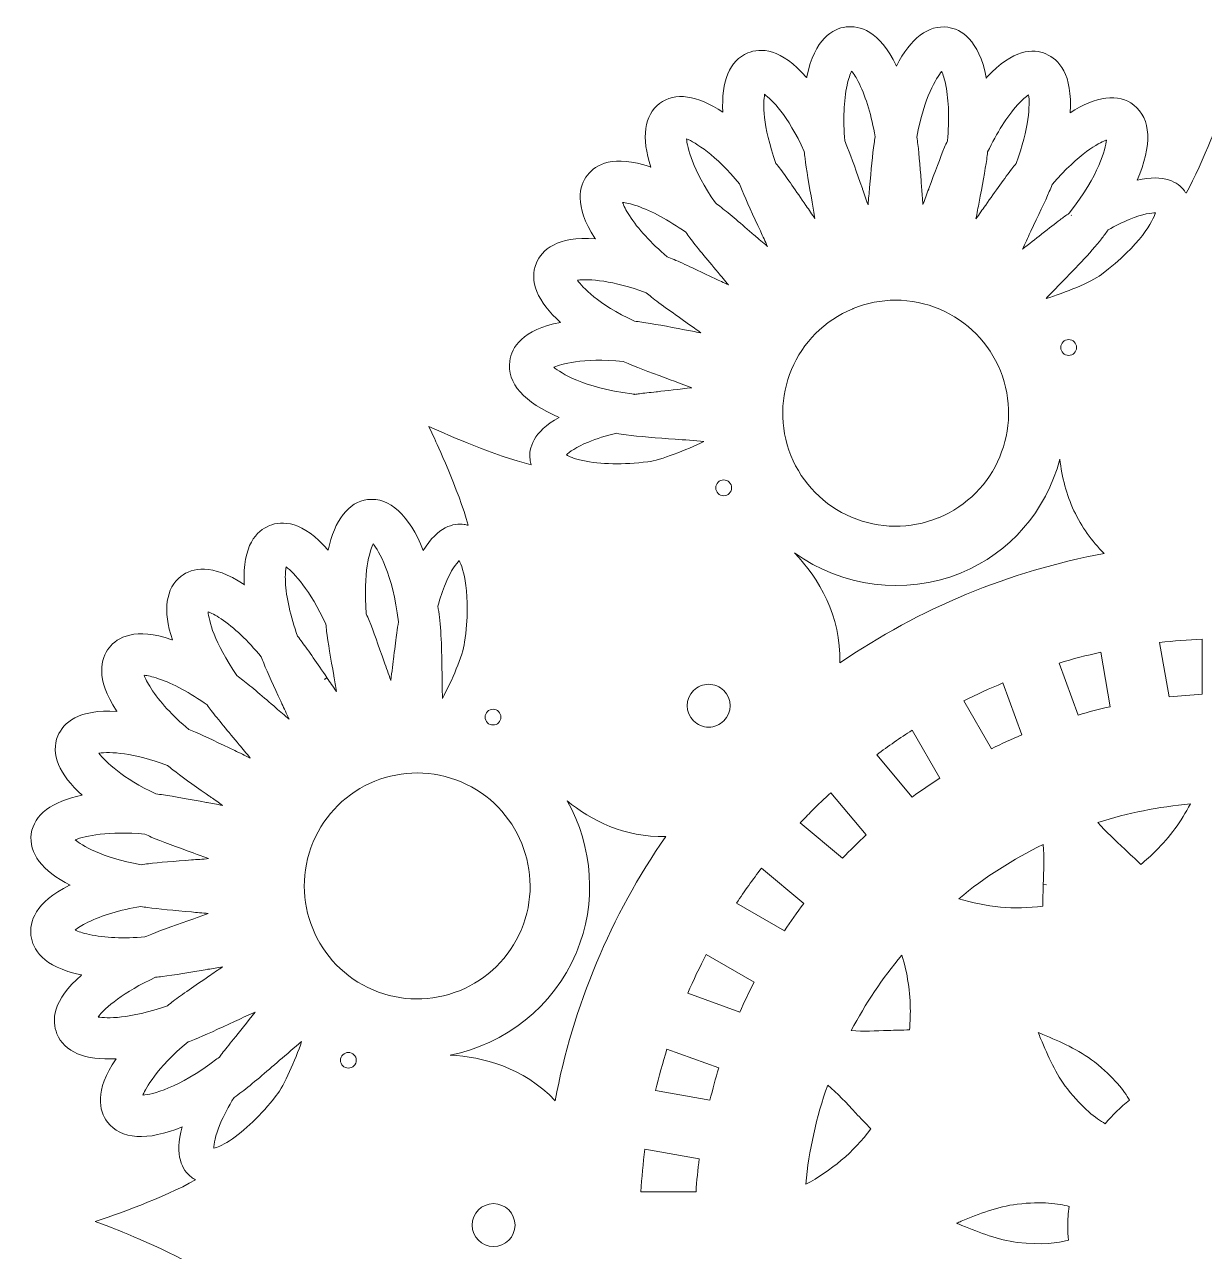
# Model space of a CAD drawing. Header units: millimetres. Extents: x 107 to 801, y -102 to 972.
# Drawn here: x 117.6 to 212.8, y 685.2 to 784.1 of the extents above; entities that cross this region are included whole.
import ezdxf

# ---------------------------------------------------------------- set-up
doc = ezdxf.new("R2010")
doc.units = ezdxf.units.MM
doc.header["$MEASUREMENT"] = 0
doc.layers.add('Layer 13 copy', color=7, linetype='Continuous')

msp = doc.modelspace()

# ---------------------------------------------------------------- linework, layer by layer
at = {"layer": 'Layer 13 copy', "lineweight": 0}
msp.add_lwpolyline([(202.074, 768.741), (202.098, 768.723), (202.076, 768.739), (202.074, 768.741)], dxfattribs=at)
for points, knots in [([(308.314, 713.771), (308.325, 713.777), (308.335, 713.782), (308.346, 713.787), (311.168, 715.171), (311.601, 716.754), (311.467, 717.839), (311.333, 718.923), (310.528, 720.353), (307.455, 721.009), (307.432, 721.014), (307.409, 721.019), (307.385, 721.024), (309.755, 723.068), (309.791, 724.712), (309.377, 725.752), (309.377, 725.752), (309.358, 725.801), (309.358, 725.801), (308.759, 727.226), (307.073, 727.921), (304.59, 727.782), (305.977, 729.846), (306.23, 731.645), (305.295, 732.883), (304.355, 734.129), (302.542, 734.376), (300.161, 733.594), (300.165, 733.606), (300.169, 733.617), (300.173, 733.629), (301.19, 736.604), (300.377, 738.029), (299.516, 738.701), (298.654, 739.373), (297.073, 739.816), (294.435, 738.105), (294.415, 738.092), (294.396, 738.079), (294.376, 738.066), (294.607, 741.201), (293.462, 742.387), (292.427, 742.826), (290.99, 743.434), (289.299, 742.743), (287.628, 740.878), (287.041, 743.97), (285.626, 744.819), (284.513, 744.974), (282.746, 745.223), (281.148, 743.809), (279.976, 740.986), (278.783, 743.114), (277.485, 743.451), (276.579, 743.339), (276.348, 743.31), (276.125, 743.25), (275.914, 743.159), (276.696, 746.251), (278.608, 750.492), (278.628, 750.537), (278.628, 750.537), (279.107, 751.596), (279.107, 751.596), (279.107, 751.596), (278.057, 751.098), (278.057, 751.098), (278.015, 751.078), (274.01, 749.185), (271.294, 748.433), (271.31, 748.504), (271.323, 748.575), (271.333, 748.647), (271.454, 749.508), (271.171, 750.756), (269.243, 751.953), (272.105, 753.08), (273.554, 754.661), (273.335, 756.436), (273.144, 757.985), (271.7, 759.105), (269.249, 759.619), (271.633, 761.673), (271.661, 763.322), (271.239, 764.364), (270.831, 765.376), (269.682, 766.551), (266.542, 766.389), (266.517, 766.387), (266.492, 766.386), (266.467, 766.385), (266.473, 766.393), (266.479, 766.402), (266.485, 766.411), (268.237, 769.02), (267.821, 770.608), (267.162, 771.481), (266.22, 772.727), (264.408, 772.974), (262.029, 772.193), (262.033, 772.204), (262.037, 772.215), (262.04, 772.226), (263.058, 775.201), (262.244, 776.627), (261.383, 777.299), (260.522, 777.971), (258.941, 778.414), (256.303, 776.703), (256.283, 776.69), (256.264, 776.677), (256.244, 776.664), (256.474, 779.799), (255.323, 780.987), (254.282, 781.428), (252.846, 782.029), (251.156, 781.333), (249.488, 779.467), (249.01, 781.907), (247.917, 783.358), (246.38, 783.572), (244.833, 783.788), (243.378, 782.68), (242.247, 780.444), (242.242, 780.455), (242.236, 780.466), (242.231, 780.477), (240.845, 783.304), (239.262, 783.735), (238.18, 783.599), (237.095, 783.466), (235.665, 782.661), (235.009, 779.586), (235.004, 779.563), (234.999, 779.539), (234.994, 779.516), (232.941, 781.896), (231.293, 781.925), (230.251, 781.503), (228.804, 780.918), (228.097, 779.233), (228.234, 776.733), (225.633, 778.504), (224.032, 778.104), (223.135, 777.427), (221.712, 776.353), (221.579, 774.223), (222.747, 771.398), (220.399, 772.06), (219.243, 771.38), (218.682, 770.661), (218.564, 770.511), (218.466, 770.35), (218.387, 770.178), (216.785, 772.858), (215.126, 777.246), (215.108, 777.292), (215.108, 777.292), (214.699, 778.381), (214.699, 778.381), (214.699, 778.381), (214.307, 777.286), (214.307, 777.286), (214.291, 777.241), (212.762, 772.995), (211.347, 770.518), (211.307, 770.582), (211.265, 770.644), (211.219, 770.704), (210.695, 771.399), (209.612, 772.081), (207.403, 771.564), (208.63, 774.385), (208.537, 776.527), (207.127, 777.628), (205.897, 778.588), (204.084, 778.358), (201.987, 776.989), (202.22, 780.127), (201.074, 781.313), (200.039, 781.752), (199.033, 782.178), (197.392, 782.197), (195.285, 779.862), (195.269, 779.843), (195.252, 779.825), (195.236, 779.806), (195.234, 779.817), (195.232, 779.827), (195.23, 779.837), (194.623, 782.922), (193.206, 783.75), (192.124, 783.901), (190.576, 784.12), (189.121, 783.012), (187.99, 780.774), (187.985, 780.785), (187.98, 780.796), (187.974, 780.806), (186.589, 783.63), (185.006, 784.063), (183.923, 783.928), (182.838, 783.794), (181.408, 782.989), (180.753, 779.915), (180.748, 779.892), (180.743, 779.869), (180.738, 779.845), (178.683, 782.227), (177.029, 782.252), (175.982, 781.827), (174.542, 781.236), (173.839, 779.549), (173.979, 777.05), (171.915, 778.438), (170.116, 778.69), (168.879, 777.755), (167.632, 776.815), (167.385, 775.003), (168.167, 772.621), (168.156, 772.625), (168.144, 772.629), (168.133, 772.633), (165.158, 773.651), (163.733, 772.837), (163.061, 771.976), (162.389, 771.115), (161.946, 769.534), (163.656, 766.896), (163.669, 766.876), (163.682, 766.856), (163.695, 766.836), (160.562, 767.068), (159.375, 765.922), (158.936, 764.887), (158.327, 763.45), (159.018, 761.759), (160.884, 760.089), (157.792, 759.501), (156.943, 758.087), (156.787, 756.973), (156.54, 755.207), (157.952, 753.608), (160.775, 752.436), (158.648, 751.244), (158.311, 749.946), (158.422, 749.04), (158.441, 748.892), (158.472, 748.746), (158.517, 748.605), (155.589, 749.336), (151.483, 751.154), (151.3, 751.235), (151.3, 751.235), (150.251, 751.704), (150.251, 751.704), (150.251, 751.704), (150.741, 750.664), (150.741, 750.664), (150.762, 750.621), (152.677, 746.536), (153.433, 743.728), (153.329, 743.757), (153.223, 743.779), (153.115, 743.794), (152.253, 743.917), (151.007, 743.634), (149.809, 741.704), (148.682, 744.563), (147.102, 746.013), (145.325, 745.796), (143.776, 745.604), (142.657, 744.16), (142.143, 741.71), (140.088, 744.094), (138.439, 744.122), (137.397, 743.7), (136.384, 743.29), (135.21, 742.143), (135.373, 739.003), (135.374, 738.978), (135.376, 738.953), (135.377, 738.928), (135.368, 738.934), (135.36, 738.94), (135.351, 738.945), (132.741, 740.698), (131.153, 740.282), (130.281, 739.623), (129.034, 738.681), (128.788, 736.87), (129.569, 734.49), (129.557, 734.494), (129.546, 734.497), (129.535, 734.501), (126.561, 735.518), (125.135, 734.705), (124.462, 733.843), (123.79, 732.981), (123.349, 731.401), (125.059, 728.764), (125.071, 728.744), (125.084, 728.724), (125.097, 728.704), (121.961, 728.933), (120.775, 727.784), (120.333, 726.743), (119.733, 725.306), (120.429, 723.617), (122.295, 721.949), (119.855, 721.47), (118.404, 720.377), (118.19, 718.841), (117.973, 717.294), (119.08, 715.839), (121.317, 714.707), (121.306, 714.702), (121.295, 714.697), (121.284, 714.691), (118.461, 713.307), (118.029, 711.724), (118.163, 710.64), (118.296, 709.556), (119.101, 708.125), (122.176, 707.469), (122.199, 707.464), (122.222, 707.459), (122.246, 707.454), (119.865, 705.401), (119.837, 703.753), (120.258, 702.711), (120.845, 701.263), (122.529, 700.556), (125.029, 700.695), (123.258, 698.093), (123.658, 696.493), (124.335, 695.596), (125.409, 694.172), (127.538, 694.04), (130.363, 695.208), (129.701, 692.86), (130.381, 691.704), (131.101, 691.142), (131.205, 691.061), (131.315, 690.989), (131.43, 690.926), (128.89, 689.468), (124.517, 687.974), (124.471, 687.958), (124.471, 687.958), (123.355, 687.58), (123.355, 687.58), (123.355, 687.58), (124.455, 687.157), (124.455, 687.157), (124.5, 687.139), (128.795, 685.481), (131.455, 683.919), (131.313, 683.853), (131.181, 683.773), (131.057, 683.68), (130.363, 683.156), (129.681, 682.073), (130.198, 679.864), (127.376, 681.092), (125.234, 680.999), (124.134, 679.588), (123.174, 678.357), (123.403, 676.544), (124.773, 674.448), (121.635, 674.68), (120.449, 673.535), (120.01, 672.499), (119.583, 671.493), (119.565, 669.852), (121.9, 667.746), (121.918, 667.73), (121.937, 667.713), (121.956, 667.696), (121.945, 667.694), (121.935, 667.692), (121.925, 667.69), (118.84, 667.084), (118.012, 665.667), (117.861, 664.584), (117.645, 663.037), (118.751, 661.581), (120.987, 660.451), (120.976, 660.446), (120.966, 660.44), (120.955, 660.435), (118.132, 659.051), (117.7, 657.468), (117.833, 656.383), (117.968, 655.299), (118.773, 653.868), (121.846, 653.213), (121.87, 653.208), (121.893, 653.203), (121.916, 653.198), (119.536, 651.144), (119.511, 649.49), (119.934, 648.442), (120.526, 647.002), (122.21, 646.3), (124.711, 646.439), (123.324, 644.376), (123.071, 642.577), (124.006, 641.339), (124.946, 640.093), (126.758, 639.846), (129.14, 640.628), (129.136, 640.616), (129.132, 640.605), (129.128, 640.593), (128.111, 637.619), (128.924, 636.193), (129.785, 635.521), (130.647, 634.849), (132.228, 634.407), (134.865, 636.117), (134.885, 636.13), (134.905, 636.143), (134.925, 636.156), (134.694, 633.021), (135.839, 631.835), (136.874, 631.396), (138.311, 630.788), (140.003, 631.479), (141.673, 633.344), (142.26, 630.253), (143.675, 629.403), (144.788, 629.248), (146.554, 628.999), (148.153, 630.411), (149.325, 633.236), (150.517, 631.11), (151.816, 630.773), (152.722, 630.883), (152.871, 630.901), (153.016, 630.933), (153.158, 630.978), (152.397, 628.069), (150.503, 624.031), (150.483, 623.988), (150.483, 623.988), (149.981, 622.927), (149.981, 622.927), (149.981, 622.927), (151.048, 623.42), (151.048, 623.42), (151.091, 623.44), (155.145, 625.31), (158.111, 626.105), (158.041, 625.933), (157.993, 625.756), (157.968, 625.575), (157.847, 624.714), (158.131, 623.466), (160.058, 622.269), (157.196, 621.142), (155.746, 619.561), (155.966, 617.786), (156.157, 616.237), (157.601, 615.118), (160.052, 614.603), (157.668, 612.549), (157.64, 610.9), (158.061, 609.858), (158.471, 608.844), (159.618, 607.668), (162.759, 607.833), (162.784, 607.835), (162.809, 607.836), (162.834, 607.838), (162.828, 607.829), (162.822, 607.82), (162.816, 607.811), (161.064, 605.202), (161.48, 603.614), (162.138, 602.741), (163.079, 601.495), (164.892, 601.248), (167.272, 602.029), (167.269, 602.018), (167.265, 602.007), (167.261, 601.996), (166.243, 599.021), (167.057, 597.595), (167.918, 596.923), (168.78, 596.252), (170.361, 595.81), (172.999, 597.519), (173.018, 597.532), (173.038, 597.545), (173.057, 597.558), (172.827, 594.423), (173.979, 593.235), (175.019, 592.794), (176.455, 592.194), (178.145, 592.89), (179.813, 594.755), (180.291, 592.315), (181.384, 590.864), (182.92, 590.65), (184.466, 590.432), (185.922, 591.539), (187.054, 593.777), (187.06, 593.766), (187.065, 593.756), (187.07, 593.745), (188.456, 590.919), (190.04, 590.486), (191.121, 590.623), (192.206, 590.756), (193.636, 591.561), (194.292, 594.636), (194.297, 594.659), (194.302, 594.682), (194.307, 594.706), (196.361, 592.324), (198.009, 592.297), (199.05, 592.719), (200.497, 593.304), (201.204, 594.989), (201.067, 597.489), (203.667, 595.719), (205.268, 596.119), (206.166, 596.796), (207.589, 597.869), (207.722, 599.999), (206.554, 602.824), (208.901, 602.162), (210.057, 602.841), (210.619, 603.561), (210.739, 603.714), (210.839, 603.879), (210.918, 604.054), (212.432, 601.447), (213.956, 597.241), (213.972, 597.196), (213.972, 597.196), (214.37, 596.094), (214.37, 596.094), (214.37, 596.094), (214.774, 597.194), (214.774, 597.194), (214.79, 597.238), (216.317, 601.372), (217.813, 603.985), (217.884, 603.817), (217.974, 603.661), (218.081, 603.518), (218.605, 602.823), (219.688, 602.142), (221.898, 602.658), (220.671, 599.838), (220.764, 597.695), (222.174, 596.594), (223.405, 595.634), (225.218, 595.864), (227.314, 597.234), (227.082, 594.095), (228.228, 592.909), (229.263, 592.47), (230.269, 592.045), (231.911, 592.026), (234.015, 594.36), (234.032, 594.379), (234.049, 594.397), (234.065, 594.416), (234.068, 594.406), (234.069, 594.396), (234.071, 594.385), (234.677, 591.301), (236.095, 590.473), (237.177, 590.321), (238.721, 590.107), (240.18, 591.212), (241.311, 593.448), (241.316, 593.437), (241.321, 593.426), (241.327, 593.415), (242.6, 590.818), (244.048, 590.273), (245.039, 590.273), (245.156, 590.273), (245.269, 590.281), (245.378, 590.294), (246.463, 590.428), (247.893, 591.234), (248.548, 594.306), (248.553, 594.33), (248.558, 594.353), (248.563, 594.377), (250.617, 591.997), (252.271, 591.971), (253.319, 592.395), (254.759, 592.986), (255.462, 594.673), (255.322, 597.172), (257.386, 595.784), (259.185, 595.531), (260.422, 596.467), (261.669, 597.407), (261.915, 599.219), (261.134, 601.6), (261.145, 601.596), (261.157, 601.592), (261.168, 601.589), (264.145, 600.571), (265.57, 601.385), (266.24, 602.246), (266.913, 603.108), (267.355, 604.688), (265.645, 607.326), (265.632, 607.346), (265.619, 607.366), (265.606, 607.386), (268.739, 607.156), (269.926, 608.3), (270.365, 609.334), (270.974, 610.771), (270.283, 612.463), (268.417, 614.134), (271.509, 614.721), (272.358, 616.135), (272.513, 617.249), (272.761, 619.015), (271.349, 620.614), (268.526, 621.786), (270.654, 622.979), (270.991, 624.276), (270.878, 625.182), (270.85, 625.416), (270.788, 625.641), (270.696, 625.855), (273.685, 625.073), (277.806, 623.191), (277.85, 623.171), (277.85, 623.171), (278.915, 622.682), (278.915, 622.682), (278.915, 622.682), (278.413, 623.741), (278.413, 623.741), (278.394, 623.783), (276.541, 627.721), (275.762, 630.531), (275.901, 630.482), (276.042, 630.448), (276.186, 630.428), (277.047, 630.308), (278.295, 630.591), (279.492, 632.519), (280.619, 629.657), (282.198, 628.208), (283.976, 628.426), (285.525, 628.617), (286.644, 630.062), (287.158, 632.512), (289.212, 630.128), (290.862, 630.1), (291.904, 630.522), (292.917, 630.932), (294.091, 632.08), (293.928, 635.219), (293.927, 635.244), (293.925, 635.269), (293.924, 635.294), (293.933, 635.288), (293.941, 635.283), (293.95, 635.277), (296.561, 633.524), (298.148, 633.941), (299.02, 634.599), (300.266, 635.541), (300.513, 637.352), (299.732, 639.733), (299.743, 639.729), (299.755, 639.725), (299.766, 639.721), (302.741, 638.704), (304.166, 639.517), (304.839, 640.379), (305.51, 641.241), (305.952, 642.821), (304.242, 645.459), (304.229, 645.478), (304.216, 645.498), (304.203, 645.518), (307.338, 645.288), (308.527, 646.44), (308.968, 647.48), (309.568, 648.916), (308.872, 650.606), (307.006, 652.273), (309.447, 652.752), (310.897, 653.845), (311.111, 655.381), (311.328, 656.928), (310.221, 658.383), (307.984, 659.515), (307.995, 659.52), (308.006, 659.525), (308.017, 659.531), (310.839, 660.915), (311.272, 662.498), (311.138, 663.581), (311.005, 664.666), (310.201, 666.097), (307.125, 666.753), (307.102, 666.758), (307.079, 666.763), (307.056, 666.768), (309.437, 668.821), (309.464, 670.469), (309.042, 671.511), (308.457, 672.958), (306.773, 673.665), (304.272, 673.527), (306.043, 676.129), (305.643, 677.729), (304.966, 678.627), (303.893, 680.05), (301.763, 680.182), (298.938, 679.014), (299.6, 681.363), (298.92, 682.518), (298.201, 683.08), (297.997, 683.239), (297.774, 683.362), (297.534, 683.45), (300.277, 685.151), (304.681, 687.167), (304.728, 687.188), (304.728, 687.188), (305.821, 687.686), (305.821, 687.686), (305.821, 687.686), (304.659, 687.989), (304.659, 687.989), (304.614, 688), (300.466, 689.085), (298.004, 690.382), (298.087, 690.431), (298.167, 690.484), (298.244, 690.542), (298.939, 691.067), (299.62, 692.149), (299.103, 694.358), (301.925, 693.131), (304.067, 693.224), (305.167, 694.635), (306.128, 695.866), (305.898, 697.678), (304.528, 699.775), (307.665, 699.543), (308.853, 700.688), (309.291, 701.723), (309.718, 702.729), (309.736, 704.37), (307.401, 706.476), (307.383, 706.492), (307.364, 706.509), (307.345, 706.526), (307.355, 706.528), (307.366, 706.53), (307.376, 706.532), (310.462, 707.138), (311.289, 708.556), (311.44, 709.638), (311.656, 711.185), (310.55, 712.641), (308.314, 713.771)], [0, 0, 0, 0, 1, 1, 1, 2, 2, 2, 3, 3, 3, 4, 4, 4, 5, 5, 5, 6, 6, 6, 7, 7, 7, 8, 8, 8, 9, 9, 9, 10, 10, 10, 11, 11, 11, 12, 12, 12, 13, 13, 13, 14, 14, 14, 15, 15, 15, 16, 16, 16, 17, 17, 17, 18, 18, 18, 19, 19, 19, 20, 20, 20, 21, 21, 21, 22, 22, 22, 23, 23, 23, 24, 24, 24, 25, 25, 25, 26, 26, 26, 27, 27, 27, 28, 28, 28, 29, 29, 29, 30, 30, 30, 31, 31, 31, 32, 32, 32, 33, 33, 33, 34, 34, 34, 35, 35, 35, 36, 36, 36, 37, 37, 37, 38, 38, 38, 39, 39, 39, 40, 40, 40, 41, 41, 41, 42, 42, 42, 43, 43, 43, 44, 44, 44, 45, 45, 45, 46, 46, 46, 47, 47, 47, 48, 48, 48, 49, 49, 49, 50, 50, 50, 51, 51, 51, 52, 52, 52, 53, 53, 53, 54, 54, 54, 55, 55, 55, 56, 56, 56, 57, 57, 57, 58, 58, 58, 59, 59, 59, 60, 60, 60, 61, 61, 61, 62, 62, 62, 63, 63, 63, 64, 64, 64, 65, 65, 65, 66, 66, 66, 67, 67, 67, 68, 68, 68, 69, 69, 69, 70, 70, 70, 71, 71, 71, 72, 72, 72, 73, 73, 73, 74, 74, 74, 75, 75, 75, 76, 76, 76, 77, 77, 77, 78, 78, 78, 79, 79, 79, 80, 80, 80, 81, 81, 81, 82, 82, 82, 83, 83, 83, 84, 84, 84, 85, 85, 85, 86, 86, 86, 87, 87, 87, 88, 88, 88, 89, 89, 89, 90, 90, 90, 91, 91, 91, 92, 92, 92, 93, 93, 93, 94, 94, 94, 95, 95, 95, 96, 96, 96, 97, 97, 97, 98, 98, 98, 99, 99, 99, 100, 100, 100, 101, 101, 101, 102, 102, 102, 103, 103, 103, 104, 104, 104, 105, 105, 105, 106, 106, 106, 107, 107, 107, 108, 108, 108, 109, 109, 109, 110, 110, 110, 111, 111, 111, 112, 112, 112, 113, 113, 113, 114, 114, 114, 115, 115, 115, 116, 116, 116, 117, 117, 117, 118, 118, 118, 119, 119, 119, 120, 120, 120, 121, 121, 121, 122, 122, 122, 123, 123, 123, 124, 124, 124, 125, 125, 125, 126, 126, 126, 127, 127, 127, 128, 128, 128, 129, 129, 129, 130, 130, 130, 131, 131, 131, 132, 132, 132, 133, 133, 133, 134, 134, 134, 135, 135, 135, 136, 136, 136, 137, 137, 137, 138, 138, 138, 139, 139, 139, 140, 140, 140, 141, 141, 141, 142, 142, 142, 143, 143, 143, 144, 144, 144, 145, 145, 145, 146, 146, 146, 147, 147, 147, 148, 148, 148, 149, 149, 149, 150, 150, 150, 151, 151, 151, 152, 152, 152, 153, 153, 153, 154, 154, 154, 155, 155, 155, 156, 156, 156, 157, 157, 157, 158, 158, 158, 159, 159, 159, 160, 160, 160, 161, 161, 161, 162, 162, 162, 163, 163, 163, 164, 164, 164, 165, 165, 165, 166, 166, 166, 167, 167, 167, 168, 168, 168, 169, 169, 169, 170, 170, 170, 171, 171, 171, 172, 172, 172, 173, 173, 173, 174, 174, 174, 175, 175, 175, 176, 176, 176, 177, 177, 177, 178, 178, 178, 179, 179, 179, 180, 180, 180, 181, 181, 181, 182, 182, 182, 183, 183, 183, 184, 184, 184, 185, 185, 185, 186, 186, 186, 187, 187, 187, 188, 188, 188, 189, 189, 189, 190, 190, 190, 191, 191, 191, 192, 192, 192, 193, 193, 193, 194, 194, 194, 195, 195, 195, 196, 196, 196, 197, 197, 197, 198, 198, 198, 199, 199, 199, 200, 200, 200, 201, 201, 201, 202, 202, 202, 203, 203, 203, 204, 204, 204, 205, 205, 205, 206, 206, 206, 207, 207, 207, 208, 208, 208, 209, 209, 209, 210, 210, 210, 211, 211, 211, 212, 212, 212, 213, 213, 213, 214, 214, 214, 215, 215, 215, 216, 216, 216, 217, 217, 217, 218, 218, 218, 219, 219, 219, 220, 220, 220, 221, 221, 221, 222, 222, 222, 223, 223, 223, 224, 224, 224, 225, 225, 225, 226, 226, 226, 227, 227, 227, 228, 228, 228, 229, 229, 229, 230, 230, 230, 231, 231, 231, 232, 232, 232, 233, 233, 233, 234, 234, 234, 235, 235, 235, 236, 236, 236, 237, 237, 237, 238, 238, 238, 239, 239, 239, 240, 240, 240, 241, 241, 241, 242, 242, 242, 243, 243, 243, 244, 244, 244, 245, 245, 245, 246, 246, 246, 247, 247, 247, 248, 248, 248, 249, 249, 249, 250, 250, 250, 251, 251, 251, 252, 252, 252, 253, 253, 253, 254, 254, 254, 255, 255, 255, 256, 256, 256, 257, 257, 257, 258, 258, 258, 258]), ([(184.003, 779.222), (184.12, 779.769), (184.252, 780.132), (184.363, 780.367), (184.527, 780.167), (184.744, 779.846), (184.99, 779.343), (185.541, 778.219), (185.981, 776.742), (186.264, 775.069), (186.234, 774.886), (186.206, 774.702), (186.18, 774.518), (186.061, 773.664), (185.944, 772.363), (185.819, 770.983), (185.78, 770.548), (185.737, 770.068), (185.692, 769.589), (185.539, 770.02), (185.388, 770.452), (185.251, 770.844), (185.251, 770.844), (185.234, 770.892), (185.234, 770.892), (184.785, 772.175), (184.361, 773.387), (184.042, 774.176), (183.966, 774.362), (183.889, 774.547), (183.809, 774.731), (183.673, 776.438), (183.74, 777.99), (184.003, 779.222)], [0, 0, 0, 0, 1, 1, 1, 2, 2, 2, 3, 3, 3, 4, 4, 4, 5, 5, 5, 6, 6, 6, 7, 7, 7, 8, 8, 8, 9, 9, 9, 10, 10, 10, 11, 11, 11, 11]), ([(191.63, 780.34), (191.736, 780.105), (191.862, 779.741), (191.969, 779.196), (192.21, 777.968), (192.252, 776.426), (192.092, 774.734), (192.016, 774.566), (191.941, 774.398), (191.869, 774.227), (191.529, 773.426), (191.08, 772.201), (190.604, 770.904), (190.604, 770.904), (190.583, 770.847), (190.583, 770.847), (190.439, 770.454), (190.281, 770.024), (190.121, 769.594), (190.083, 770.077), (190.047, 770.552), (190.017, 770.963), (189.915, 772.318), (189.82, 773.598), (189.714, 774.45), (189.69, 774.65), (189.662, 774.849), (189.632, 775.047), (190.227, 778.303), (191.197, 779.805), (191.63, 780.34)], [0, 0, 0, 0, 1, 1, 1, 2, 2, 2, 3, 3, 3, 4, 4, 4, 5, 5, 5, 6, 6, 6, 7, 7, 7, 8, 8, 8, 9, 9, 9, 10, 10, 10, 10]), ([(177.345, 778.494), (177.901, 778.073), (179.196, 776.852), (180.55, 773.884), (180.568, 773.699), (180.588, 773.514), (180.611, 773.327), (180.717, 772.463), (180.943, 771.166), (181.183, 769.787), (181.254, 769.376), (181.333, 768.922), (181.41, 768.469), (181.168, 768.818), (180.929, 769.167), (180.709, 769.487), (180.709, 769.487), (180.675, 769.537), (180.675, 769.537), (179.893, 770.676), (179.154, 771.752), (178.633, 772.443), (178.511, 772.605), (178.387, 772.764), (178.261, 772.923), (177.158, 776.017), (177.239, 777.803), (177.345, 778.494)], [0, 0, 0, 0, 1, 1, 1, 2, 2, 2, 3, 3, 3, 4, 4, 4, 5, 5, 5, 6, 6, 6, 7, 7, 7, 8, 8, 8, 9, 9, 9, 9]), ([(194.654, 769.802), (194.896, 771.076), (195.145, 772.393), (195.264, 773.246), (195.292, 773.445), (195.317, 773.643), (195.339, 773.84), (196.074, 775.387), (196.908, 776.699), (197.754, 777.636), (198.136, 778.059), (198.438, 778.309), (198.647, 778.453), (198.752, 777.672), (198.707, 775.774), (197.64, 772.913), (197.521, 772.768), (197.403, 772.622), (197.288, 772.474), (196.744, 771.776), (195.954, 770.654), (195.185, 769.563), (195.185, 769.563), (195.157, 769.523), (195.157, 769.523), (194.921, 769.188), (194.662, 768.82), (194.401, 768.452), (194.486, 768.913), (194.574, 769.376), (194.654, 769.802)], [0, 0, 0, 0, 1, 1, 1, 2, 2, 2, 3, 3, 3, 4, 4, 4, 5, 5, 5, 6, 6, 6, 7, 7, 7, 8, 8, 8, 9, 9, 9, 10, 10, 10, 10]), ([(175.334, 771.258), (175.4, 771.083), (175.468, 770.908), (175.539, 770.735), (175.87, 769.915), (176.446, 768.672), (177.003, 767.469), (177.003, 767.469), (177.032, 767.406), (177.032, 767.406), (177.203, 767.037), (177.391, 766.632), (177.577, 766.225), (177.214, 766.534), (176.857, 766.842), (176.546, 767.11), (176.546, 767.11), (176.517, 767.135), (176.517, 767.135), (175.492, 768.016), (174.524, 768.849), (173.857, 769.369), (173.698, 769.494), (173.537, 769.614), (173.376, 769.733), (171.485, 772.472), (171.113, 774.216), (171.044, 774.901), (171.773, 774.605), (173.383, 773.622), (175.334, 771.258)], [0, 0, 0, 0, 1, 1, 1, 2, 2, 2, 3, 3, 3, 4, 4, 4, 5, 5, 5, 6, 6, 6, 7, 7, 7, 8, 8, 8, 9, 9, 9, 10, 10, 10, 10]), ([(198.827, 767.444), (199.42, 768.686), (199.98, 769.859), (200.315, 770.648), (200.393, 770.833), (200.469, 771.019), (200.542, 771.205), (202.724, 773.771), (204.362, 774.574), (204.813, 774.759), (204.851, 774.775), (204.887, 774.789), (204.921, 774.801), (204.836, 774.057), (204.372, 772.051), (201.918, 768.9), (201.673, 768.729), (201.431, 768.554), (201.193, 768.375), (200.809, 768.085), (200.289, 767.677), (199.717, 767.229), (199.717, 767.229), (199.653, 767.179), (199.653, 767.179), (199.217, 766.837), (198.676, 766.413), (198.14, 766), (198.356, 766.459), (198.578, 766.923), (198.779, 767.343), (198.779, 767.343), (198.827, 767.444), (198.827, 767.444)], [0, 0, 0, 0, 1, 1, 1, 2, 2, 2, 3, 3, 3, 4, 4, 4, 5, 5, 5, 6, 6, 6, 7, 7, 7, 8, 8, 8, 9, 9, 9, 10, 10, 10, 11, 11, 11, 11]), ([(167.057, 769.489), (168.24, 769.084), (169.595, 768.351), (170.98, 767.368), (171.088, 767.216), (171.199, 767.066), (171.31, 766.918), (171.834, 766.223), (172.68, 765.211), (173.589, 764.123), (173.852, 763.807), (174.141, 763.461), (174.429, 763.113), (174.051, 763.292), (173.672, 763.473), (173.319, 763.642), (172.113, 764.218), (170.867, 764.814), (170.039, 765.164), (169.855, 765.242), (169.67, 765.317), (169.484, 765.391), (168.181, 766.501), (167.131, 767.646), (166.445, 768.704), (166.141, 769.173), (165.978, 769.524), (165.891, 769.768), (166.139, 769.742), (166.523, 769.671), (167.057, 769.489)], [0, 0, 0, 0, 1, 1, 1, 2, 2, 2, 3, 3, 3, 4, 4, 4, 5, 5, 5, 6, 6, 6, 7, 7, 7, 8, 8, 8, 9, 9, 9, 10, 10, 10, 10]), ([(206.763, 768.396), (207.912, 768.868), (208.568, 768.937), (208.872, 768.926), (208.685, 768.313), (207.716, 766.37), (204.524, 763.961), (203.645, 763.297), (201.589, 762.496), (200.052, 762.021), (200.365, 762.347), (200.692, 762.684), (200.98, 762.978), (202.239, 764.272), (203.667, 765.738), (204.52, 766.831), (204.7, 767.062), (204.883, 767.305), (205.063, 767.554), (205.653, 767.892), (206.224, 768.175), (206.763, 768.396)], [0, 0, 0, 0, 1, 1, 1, 2, 2, 2, 3, 3, 3, 4, 4, 4, 5, 5, 5, 6, 6, 6, 7, 7, 7, 7]), ([(167.782, 762.485), (167.924, 762.368), (168.068, 762.252), (168.214, 762.138), (168.925, 761.582), (170.087, 760.759), (171.217, 759.958), (171.526, 759.739), (171.865, 759.499), (172.205, 759.256), (171.75, 759.34), (171.295, 759.426), (170.882, 759.504), (169.546, 759.757), (168.285, 759.996), (167.441, 760.114), (167.241, 760.142), (167.041, 760.167), (166.841, 760.19), (163.861, 761.603), (162.654, 762.933), (162.246, 763.493), (163.163, 763.631), (165.133, 763.473), (167.782, 762.485)], [0, 0, 0, 0, 1, 1, 1, 2, 2, 2, 3, 3, 3, 4, 4, 4, 5, 5, 5, 6, 6, 6, 7, 7, 7, 8, 8, 8, 8]), ([(184.459, 761.198), (184.459, 761.198), (184.501, 761.215), (184.501, 761.215), (185.6, 761.66), (186.751, 761.886), (187.92, 761.886), (189.139, 761.886), (190.335, 761.641), (191.475, 761.159), (193.715, 760.209), (195.452, 758.444), (196.366, 756.187), (198.241, 751.554), (196.007, 746.24), (191.385, 744.341), (191.385, 744.341), (191.338, 744.322), (191.338, 744.322), (189.083, 743.409), (186.606, 743.429), (184.364, 744.379), (182.123, 745.328), (180.386, 747.094), (179.473, 749.35), (177.597, 753.984), (179.834, 759.299), (184.459, 761.198)], [0, 0, 0, 0, 1, 1, 1, 2, 2, 2, 3, 3, 3, 4, 4, 4, 5, 5, 5, 6, 6, 6, 7, 7, 7, 8, 8, 8, 9, 9, 9, 9]), ([(201.237, 758.073), (201.237, 758.424), (201.523, 758.71), (201.875, 758.71), (202.226, 758.71), (202.512, 758.424), (202.512, 758.073), (202.512, 757.721), (202.226, 757.436), (201.875, 757.436), (201.523, 757.436), (201.237, 757.721), (201.237, 758.073)], [0, 0, 0, 0, 1, 1, 1, 2, 2, 2, 3, 3, 3, 4, 4, 4, 4]), ([(160.338, 756.477), (160.362, 756.487), (160.386, 756.498), (160.413, 756.509), (160.861, 756.693), (162.581, 757.265), (165.949, 756.942), (166.119, 756.866), (166.289, 756.791), (166.461, 756.718), (166.461, 756.718), (166.461, 756.718), (166.461, 756.718), (167.254, 756.382), (168.482, 755.931), (169.808, 755.445), (170.317, 755.258), (170.907, 755.042), (171.479, 754.827), (170.482, 754.701), (169.417, 754.584), (168.699, 754.505), (168.699, 754.505), (168.6, 754.494), (168.6, 754.494), (168.061, 754.435), (167.589, 754.383), (167.247, 754.34), (167.123, 754.325), (166.999, 754.309), (166.875, 754.291), (166.875, 754.291), (166.843, 754.295), (166.843, 754.295), (166.773, 754.303), (166.703, 754.311), (166.63, 754.321), (162.654, 754.877), (160.918, 756), (160.338, 756.477)], [0, 0, 0, 0, 1, 1, 1, 2, 2, 2, 3, 3, 3, 4, 4, 4, 5, 5, 5, 6, 6, 6, 7, 7, 7, 8, 8, 8, 9, 9, 9, 10, 10, 10, 11, 11, 11, 12, 12, 12, 13, 13, 13, 13]), ([(167.923, 748.853), (165.957, 748.61), (164.096, 748.643), (162.684, 748.944), (161.954, 749.1), (161.558, 749.283), (161.356, 749.407), (161.59, 749.637), (162.123, 750.028), (163.128, 750.441), (163.797, 750.715), (164.563, 750.953), (165.407, 751.149), (165.66, 751.105), (165.915, 751.065), (166.17, 751.029), (167.178, 750.889), (168.683, 750.779), (170.138, 750.673), (170.86, 750.62), (171.707, 750.558), (172.457, 750.491), (171.023, 749.795), (168.979, 748.983), (167.923, 748.853)], [0, 0, 0, 0, 1, 1, 1, 2, 2, 2, 3, 3, 3, 4, 4, 4, 5, 5, 5, 6, 6, 6, 7, 7, 7, 8, 8, 8, 8]), ([(202.305, 744.908), (202.911, 743.613), (203.732, 742.454), (204.75, 741.454), (197.156, 740.061), (189.804, 737.016), (183.425, 732.621), (183.522, 736.453), (181.714, 739.426), (179.765, 741.504), (183.567, 738.778), (188.647, 738.048), (193.143, 739.868), (193.143, 739.868), (193.206, 739.894), (193.206, 739.894), (197.155, 741.514), (200.024, 744.863), (201.172, 749.072), (201.328, 747.58), (201.707, 746.186), (202.305, 744.908)], [0, 0, 0, 0, 1, 1, 1, 2, 2, 2, 3, 3, 3, 4, 4, 4, 5, 5, 5, 6, 6, 6, 7, 7, 7, 7]), ([(173.412, 746.752), (173.412, 747.103), (173.698, 747.389), (174.05, 747.389), (174.402, 747.389), (174.688, 747.103), (174.688, 746.752), (174.688, 746.4), (174.402, 746.114), (174.05, 746.114), (173.698, 746.114), (173.412, 746.4), (173.412, 746.752)], [0, 0, 0, 0, 1, 1, 1, 2, 2, 2, 3, 3, 3, 4, 4, 4, 4]), ([(145.718, 742.132), (145.734, 742.169), (145.749, 742.205), (145.764, 742.237), (146.229, 741.65), (147.316, 739.904), (147.814, 735.94), (147.761, 735.646), (147.714, 735.351), (147.672, 735.057), (147.672, 735.057), (147.673, 735.057), (147.673, 735.057), (147.607, 734.586), (147.528, 733.94), (147.44, 733.211), (147.44, 733.211), (147.433, 733.155), (147.433, 733.155), (147.37, 732.628), (147.284, 731.921), (147.193, 731.219), (147.005, 731.741), (146.819, 732.269), (146.658, 732.724), (146.2, 734.02), (145.767, 735.244), (145.444, 736.044), (145.369, 736.23), (145.291, 736.415), (145.211, 736.598), (144.939, 739.956), (145.53, 741.681), (145.718, 742.132)], [0, 0, 0, 0, 1, 1, 1, 2, 2, 2, 3, 3, 3, 4, 4, 4, 5, 5, 5, 6, 6, 6, 7, 7, 7, 8, 8, 8, 9, 9, 9, 10, 10, 10, 11, 11, 11, 11]), ([(138.746, 740.383), (139.372, 739.906), (140.682, 738.532), (141.951, 735.754), (141.97, 735.567), (141.99, 735.381), (142.013, 735.194), (142.124, 734.299), (142.36, 732.939), (142.589, 731.624), (142.589, 731.624), (142.599, 731.568), (142.599, 731.568), (142.667, 731.173), (142.742, 730.741), (142.816, 730.309), (142.549, 730.696), (142.285, 731.084), (142.044, 731.436), (142.044, 731.436), (141.838, 731.295), (141.838, 731.295), (141.838, 731.295), (142.038, 731.445), (142.038, 731.445), (141.273, 732.569), (140.549, 733.63), (140.035, 734.311), (139.914, 734.471), (139.792, 734.628), (139.668, 734.783), (139.095, 736.397), (138.757, 737.915), (138.692, 739.174), (138.663, 739.742), (138.7, 740.132), (138.746, 740.383)], [0, 0, 0, 0, 1, 1, 1, 2, 2, 2, 3, 3, 3, 4, 4, 4, 5, 5, 5, 6, 6, 6, 7, 7, 7, 8, 8, 8, 9, 9, 9, 10, 10, 10, 11, 11, 11, 12, 12, 12, 12]), ([(151.596, 739.011), (152.074, 740.155), (152.496, 740.67), (152.711, 740.879), (153.012, 740.317), (153.704, 738.258), (153.149, 734.291), (152.996, 733.201), (152.11, 731.181), (151.358, 729.758), (151.349, 730.214), (151.343, 730.69), (151.337, 731.106), (151.313, 732.908), (151.286, 734.949), (151.117, 736.318), (151.08, 736.617), (151.037, 736.916), (150.989, 737.213), (151.168, 737.872), (151.372, 738.477), (151.596, 739.011)], [0, 0, 0, 0, 1, 1, 1, 2, 2, 2, 3, 3, 3, 4, 4, 4, 5, 5, 5, 6, 6, 6, 7, 7, 7, 7]), ([(133.498, 736.186), (134.536, 735.489), (135.657, 734.429), (136.741, 733.118), (136.806, 732.947), (136.872, 732.775), (136.941, 732.602), (137.252, 731.833), (137.784, 730.681), (138.311, 729.544), (138.311, 729.544), (138.31, 729.544), (138.31, 729.544), (138.31, 729.544), (138.405, 729.34), (138.405, 729.34), (138.585, 728.95), (138.784, 728.521), (138.981, 728.091), (138.619, 728.4), (138.259, 728.71), (137.937, 728.987), (136.906, 729.874), (135.931, 730.713), (135.259, 731.238), (135.1, 731.361), (134.94, 731.482), (134.78, 731.6), (132.899, 734.322), (132.522, 736.071), (132.45, 736.756), (132.691, 736.664), (133.037, 736.496), (133.498, 736.186)], [0, 0, 0, 0, 1, 1, 1, 2, 2, 2, 3, 3, 3, 4, 4, 4, 5, 5, 5, 6, 6, 6, 7, 7, 7, 8, 8, 8, 9, 9, 9, 10, 10, 10, 11, 11, 11, 11]), ([(212.659, 730.094), (211.765, 730.052), (210.866, 729.982), (209.978, 729.885), (209.978, 729.885), (209.205, 734.27), (209.205, 734.27), (210.342, 734.399), (211.501, 734.489), (212.659, 734.538), (212.659, 734.538), (212.659, 730.094), (212.659, 730.094)], [0, 0, 0, 0, 1, 1, 1, 2, 2, 2, 3, 3, 3, 4, 4, 4, 4]), ([(202.632, 728.426), (202.632, 728.426), (201.105, 732.619), (201.105, 732.619), (202.205, 732.945), (203.333, 733.235), (204.463, 733.482), (204.463, 733.482), (205.237, 729.098), (205.237, 729.098), (204.364, 728.901), (203.49, 728.676), (202.632, 728.426)], [0, 0, 0, 0, 1, 1, 1, 2, 2, 2, 3, 3, 3, 4, 4, 4, 4]), ([(128.459, 731.356), (129.643, 730.951), (130.999, 730.218), (132.382, 729.235), (132.491, 729.084), (132.601, 728.934), (132.713, 728.785), (133.231, 728.1), (134.07, 727.094), (134.959, 726.029), (135.228, 725.707), (135.539, 725.334), (135.853, 724.955), (135.424, 725.159), (134.996, 725.365), (134.607, 725.553), (133.383, 726.143), (132.226, 726.7), (131.442, 727.032), (131.257, 727.11), (131.072, 727.185), (130.886, 727.259), (129.583, 728.37), (128.533, 729.514), (127.848, 730.572), (127.544, 731.041), (127.381, 731.398), (127.294, 731.636), (127.545, 731.61), (127.926, 731.539), (128.459, 731.356)], [0, 0, 0, 0, 1, 1, 1, 2, 2, 2, 3, 3, 3, 4, 4, 4, 5, 5, 5, 6, 6, 6, 7, 7, 7, 8, 8, 8, 9, 9, 9, 10, 10, 10, 10]), ([(174.061, 730.4), (174.735, 729.725), (174.735, 728.628), (174.061, 727.953), (173.735, 727.627), (173.3, 727.447), (172.838, 727.447), (172.375, 727.447), (171.94, 727.627), (171.614, 727.953), (170.94, 728.628), (170.94, 729.725), (171.614, 730.4), (171.94, 730.726), (172.375, 730.905), (172.838, 730.905), (173.3, 730.905), (173.735, 730.726), (174.061, 730.4)], [0, 0, 0, 0, 1, 1, 1, 2, 2, 2, 3, 3, 3, 4, 4, 4, 5, 5, 5, 6, 6, 6, 6]), ([(193.421, 729.57), (194.452, 730.088), (195.511, 730.572), (196.576, 731.012), (196.576, 731.012), (198.101, 726.822), (198.101, 726.822), (197.277, 726.477), (196.456, 726.102), (195.653, 725.705), (195.653, 725.705), (193.421, 729.57), (193.421, 729.57)], [0, 0, 0, 0, 1, 1, 1, 2, 2, 2, 3, 3, 3, 4, 4, 4, 4]), ([(154.988, 728.705), (155.229, 728.945), (155.65, 728.945), (155.89, 728.706), (156.01, 728.586), (156.076, 728.426), (156.076, 728.255), (156.076, 728.084), (156.01, 727.924), (155.89, 727.804), (155.65, 727.564), (155.228, 727.564), (154.989, 727.804), (154.74, 728.052), (154.74, 728.457), (154.988, 728.705)], [0, 0, 0, 0, 1, 1, 1, 2, 2, 2, 3, 3, 3, 4, 4, 4, 5, 5, 5, 5]), ([(189.255, 721.811), (189.255, 721.811), (186.393, 725.221), (186.393, 725.221), (187.32, 725.914), (188.277, 726.576), (189.243, 727.194), (189.243, 727.194), (191.471, 723.335), (191.471, 723.335), (190.719, 722.851), (189.975, 722.34), (189.255, 721.811)], [0, 0, 0, 0, 1, 1, 1, 2, 2, 2, 3, 3, 3, 4, 4, 4, 4]), ([(129.18, 724.356), (129.324, 724.238), (129.469, 724.121), (129.617, 724.005), (130.256, 723.506), (131.239, 722.811), (132.301, 722.063), (132.301, 722.063), (132.301, 722.063), (132.301, 722.063), (132.301, 722.063), (132.506, 721.919), (132.506, 721.919), (132.551, 721.887), (132.597, 721.855), (132.644, 721.822), (132.644, 721.822), (132.697, 721.785), (132.697, 721.785), (132.983, 721.583), (133.298, 721.361), (133.617, 721.135), (133.19, 721.213), (132.766, 721.292), (132.378, 721.364), (132.378, 721.364), (132.323, 721.374), (132.323, 721.374), (130.971, 721.625), (129.695, 721.863), (128.844, 721.982), (128.643, 722.01), (128.442, 722.035), (128.241, 722.058), (125.561, 723.33), (124.165, 724.639), (123.646, 725.353), (124.518, 725.476), (126.422, 725.385), (129.18, 724.356)], [0, 0, 0, 0, 1, 1, 1, 2, 2, 2, 3, 3, 3, 4, 4, 4, 5, 5, 5, 6, 6, 6, 7, 7, 7, 8, 8, 8, 9, 9, 9, 10, 10, 10, 11, 11, 11, 12, 12, 12, 13, 13, 13, 13]), ([(145.903, 723.083), (147.003, 723.528), (148.153, 723.754), (149.323, 723.754), (150.542, 723.754), (151.738, 723.509), (152.877, 723.026), (157.481, 721.076), (159.658, 715.736), (157.73, 711.124), (157.73, 711.124), (157.712, 711.081), (157.712, 711.081), (156.762, 708.84), (154.997, 707.103), (152.741, 706.19), (150.485, 705.277), (148.008, 705.297), (145.767, 706.246), (141.163, 708.197), (138.987, 713.537), (140.914, 718.15), (140.914, 718.15), (140.932, 718.191), (140.932, 718.191), (141.881, 720.432), (143.647, 722.17), (145.903, 723.083)], [0, 0, 0, 0, 1, 1, 1, 2, 2, 2, 3, 3, 3, 4, 4, 4, 5, 5, 5, 6, 6, 6, 7, 7, 7, 8, 8, 8, 9, 9, 9, 9]), ([(162.137, 709.207), (162.137, 709.207), (162.164, 709.27), (162.164, 709.27), (163.836, 713.27), (163.522, 717.788), (161.408, 721.513), (163.359, 719.93), (166.023, 718.547), (169.37, 718.618), (164.947, 712.251), (161.871, 704.907), (160.45, 697.315), (157.859, 700.03), (154.583, 700.845), (151.991, 700.991), (156.415, 701.876), (160.31, 704.893), (162.137, 709.207)], [0, 0, 0, 0, 1, 1, 1, 2, 2, 2, 3, 3, 3, 4, 4, 4, 5, 5, 5, 6, 6, 6, 6]), ([(183.632, 716.866), (183.632, 716.866), (180.224, 719.726), (180.224, 719.726), (180.542, 720.064), (180.86, 720.391), (181.168, 720.7), (181.661, 721.192), (182.172, 721.682), (182.691, 722.157), (182.691, 722.157), (185.549, 718.752), (185.549, 718.752), (184.894, 718.147), (184.251, 717.514), (183.632, 716.866)], [0, 0, 0, 0, 1, 1, 1, 2, 2, 2, 3, 3, 3, 4, 4, 4, 5, 5, 5, 5]), ([(207.69, 716.373), (207.257, 716.8), (206.817, 717.21), (206.4, 717.597), (205.619, 718.321), (204.877, 719.009), (204.235, 719.751), (206.645, 720.524), (209.15, 721.027), (211.693, 721.248), (210.961, 719.855), (210.025, 718.584), (208.906, 717.465), (208.527, 717.086), (208.118, 716.719), (207.69, 716.373)], [0, 0, 0, 0, 1, 1, 1, 2, 2, 2, 3, 3, 3, 4, 4, 4, 5, 5, 5, 5]), ([(127.349, 718.811), (127.519, 718.734), (127.691, 718.659), (127.864, 718.585), (128.682, 718.239), (129.975, 717.764), (131.243, 717.299), (131.243, 717.299), (131.297, 717.279), (131.297, 717.279), (131.671, 717.142), (132.082, 716.991), (132.494, 716.838), (132.01, 716.8), (131.533, 716.764), (131.121, 716.733), (129.766, 716.632), (128.486, 716.536), (127.64, 716.431), (127.439, 716.406), (127.24, 716.378), (127.042, 716.349), (123.762, 716.949), (122.267, 717.921), (121.736, 718.356), (122.518, 718.687), (124.453, 719.087), (127.349, 718.811)], [0, 0, 0, 0, 1, 1, 1, 2, 2, 2, 3, 3, 3, 4, 4, 4, 5, 5, 5, 6, 6, 6, 7, 7, 7, 8, 8, 8, 9, 9, 9, 9]), ([(199.817, 717.977), (199.906, 716.939), (199.868, 715.87), (199.828, 714.745), (199.828, 714.745), (200.078, 714.737), (200.078, 714.737), (200.078, 714.737), (199.828, 714.742), (199.828, 714.742), (199.809, 714.212), (199.79, 713.605), (199.787, 712.998), (197.517, 712.709), (195.189, 712.921), (193.014, 713.611), (195.11, 715.336), (197.395, 716.802), (199.817, 717.977)], [0, 0, 0, 0, 1, 1, 1, 2, 2, 2, 3, 3, 3, 4, 4, 4, 5, 5, 5, 6, 6, 6, 6]), ([(180.509, 713.212), (179.965, 712.498), (179.44, 711.764), (178.945, 711.024), (178.945, 711.024), (175.084, 713.253), (175.084, 713.253), (175.719, 714.214), (176.396, 715.161), (177.099, 716.074), (177.099, 716.074), (180.509, 713.212), (180.509, 713.212)], [0, 0, 0, 0, 1, 1, 1, 2, 2, 2, 3, 3, 3, 4, 4, 4, 4]), ([(121.726, 711.079), (121.921, 711.238), (122.244, 711.461), (122.747, 711.707), (123.869, 712.258), (125.346, 712.698), (127.021, 712.981), (127.204, 712.951), (127.388, 712.923), (127.572, 712.897), (128.421, 712.778), (129.721, 712.661), (131.111, 712.536), (131.518, 712.499), (131.989, 712.457), (132.468, 712.412), (132.07, 712.269), (131.672, 712.129), (131.302, 711.998), (130.045, 711.554), (128.744, 711.094), (127.915, 710.758), (127.729, 710.683), (127.544, 710.606), (127.361, 710.526), (125.655, 710.389), (124.102, 710.456), (122.869, 710.72), (122.324, 710.836), (121.961, 710.969), (121.726, 711.079)], [0, 0, 0, 0, 1, 1, 1, 2, 2, 2, 3, 3, 3, 4, 4, 4, 5, 5, 5, 6, 6, 6, 7, 7, 7, 8, 8, 8, 9, 9, 9, 10, 10, 10, 10]), ([(176.503, 706.885), (176.091, 706.089), (175.702, 705.274), (175.342, 704.458), (175.342, 704.458), (171.148, 705.984), (171.148, 705.984), (171.607, 707.045), (172.108, 708.096), (172.64, 709.115), (172.64, 709.115), (176.503, 706.885), (176.503, 706.885)], [0, 0, 0, 0, 1, 1, 1, 2, 2, 2, 3, 3, 3, 4, 4, 4, 4]), ([(188.426, 709.065), (188.876, 707.589), (189.104, 706.057), (189.104, 704.502), (189.104, 704.013), (189.08, 703.517), (189.034, 703.023), (188.435, 703.018), (187.868, 702.999), (187.335, 702.979), (186.296, 702.939), (185.308, 702.901), (184.344, 702.967), (185.473, 705.127), (186.844, 707.174), (188.426, 709.065)], [0, 0, 0, 0, 1, 1, 1, 2, 2, 2, 3, 3, 3, 4, 4, 4, 5, 5, 5, 5]), ([(123.585, 704.065), (124.134, 704.812), (125.639, 706.093), (128.212, 707.267), (128.395, 707.285), (128.579, 707.304), (128.764, 707.327), (129.659, 707.438), (131.047, 707.674), (132.391, 707.903), (132.391, 707.903), (132.442, 707.912), (132.442, 707.912), (132.813, 707.975), (133.216, 708.044), (133.623, 708.112), (133.243, 707.851), (132.863, 707.591), (132.515, 707.354), (131.39, 706.587), (130.327, 705.863), (129.647, 705.35), (129.486, 705.228), (129.327, 705.104), (129.169, 704.979), (126.062, 703.871), (124.269, 703.958), (123.585, 704.065)], [0, 0, 0, 0, 1, 1, 1, 2, 2, 2, 3, 3, 3, 4, 4, 4, 5, 5, 5, 6, 6, 6, 7, 7, 7, 8, 8, 8, 9, 9, 9, 9]), ([(127.197, 697.757), (127.206, 697.78), (127.216, 697.805), (127.227, 697.831), (127.227, 697.831), (127.227, 697.831), (127.227, 697.831), (127.414, 698.277), (128.224, 699.897), (130.835, 702.052), (131.009, 702.118), (131.183, 702.185), (131.356, 702.255), (132.15, 702.577), (133.326, 703.121), (134.581, 703.703), (134.581, 703.703), (134.78, 703.795), (134.78, 703.795), (135.236, 704.006), (135.746, 704.242), (136.241, 704.466), (135.627, 703.674), (134.952, 702.833), (134.503, 702.273), (134.138, 701.818), (133.818, 701.418), (133.592, 701.13), (133.515, 701.031), (133.44, 700.932), (133.365, 700.832), (133.365, 700.832), (133.34, 700.812), (133.34, 700.812), (133.284, 700.768), (133.228, 700.724), (133.171, 700.68), (129.971, 698.267), (127.946, 697.83), (127.197, 697.757)], [0, 0, 0, 0, 1, 1, 1, 2, 2, 2, 3, 3, 3, 4, 4, 4, 5, 5, 5, 6, 6, 6, 7, 7, 7, 8, 8, 8, 9, 9, 9, 10, 10, 10, 11, 11, 11, 12, 12, 12, 13, 13, 13, 13]), ([(204.821, 695.462), (204.089, 695.88), (203.013, 696.694), (201.78, 698.263), (200.811, 699.494), (200.229, 700.878), (199.613, 702.344), (199.547, 702.5), (199.481, 702.657), (199.414, 702.815), (199.538, 702.763), (199.664, 702.71), (199.794, 702.655), (201.212, 702.06), (202.678, 701.443), (203.955, 700.438), (205.551, 699.183), (206.368, 698.093), (206.782, 697.351), (206.064, 696.792), (205.405, 696.158), (204.821, 695.462)], [0, 0, 0, 0, 1, 1, 1, 2, 2, 2, 3, 3, 3, 4, 4, 4, 5, 5, 5, 6, 6, 6, 7, 7, 7, 7]), ([(137.952, 697.728), (136.733, 696.166), (135.394, 694.873), (134.183, 694.088), (133.562, 693.685), (133.149, 693.534), (132.916, 693.478), (132.919, 693.807), (133.02, 694.46), (133.438, 695.46), (133.716, 696.126), (134.09, 696.837), (134.549, 697.572), (134.759, 697.72), (134.967, 697.872), (135.173, 698.028), (135.982, 698.638), (137.12, 699.621), (138.224, 700.575), (138.772, 701.049), (139.416, 701.605), (139.999, 702.092), (139.477, 700.586), (138.605, 698.567), (137.952, 697.728)], [0, 0, 0, 0, 1, 1, 1, 2, 2, 2, 3, 3, 3, 4, 4, 4, 5, 5, 5, 6, 6, 6, 7, 7, 7, 8, 8, 8, 8]), ([(144.22, 700.124), (143.984, 699.888), (143.555, 699.888), (143.319, 700.123), (143.199, 700.243), (143.133, 700.403), (143.133, 700.574), (143.133, 700.745), (143.199, 700.905), (143.319, 701.025), (143.559, 701.265), (143.981, 701.264), (144.22, 701.025), (144.34, 700.905), (144.406, 700.745), (144.406, 700.575), (144.406, 700.404), (144.34, 700.244), (144.22, 700.124)], [0, 0, 0, 0, 1, 1, 1, 2, 2, 2, 3, 3, 3, 4, 4, 4, 5, 5, 5, 6, 6, 6, 6]), ([(173.659, 699.956), (173.394, 699.103), (173.153, 698.233), (172.941, 697.363), (172.941, 697.363), (168.552, 698.137), (168.552, 698.137), (168.816, 699.256), (169.124, 700.378), (169.471, 701.48), (169.471, 701.48), (173.659, 699.956), (173.659, 699.956)], [0, 0, 0, 0, 1, 1, 1, 2, 2, 2, 3, 3, 3, 4, 4, 4, 4]), ([(185.924, 695.036), (184.522, 693.181), (182.713, 691.647), (180.661, 690.57), (180.931, 693.308), (181.527, 695.996), (182.438, 698.572), (183.222, 697.907), (183.945, 697.132), (184.705, 696.316), (184.705, 696.316), (184.707, 696.314), (184.707, 696.314), (185.091, 695.901), (185.499, 695.466), (185.924, 695.036)], [0, 0, 0, 0, 1, 1, 1, 2, 2, 2, 3, 3, 3, 4, 4, 4, 5, 5, 5, 5]), ([(172.07, 692.636), (171.958, 691.75), (171.873, 690.852), (171.815, 689.959), (171.815, 689.959), (167.366, 689.959), (167.366, 689.959), (167.433, 691.108), (167.542, 692.266), (167.691, 693.408), (167.691, 693.408), (172.07, 692.636), (172.07, 692.636)], [0, 0, 0, 0, 1, 1, 1, 2, 2, 2, 3, 3, 3, 4, 4, 4, 4]), ([(157.212, 687.281), (157.212, 686.327), (156.435, 685.551), (155.481, 685.551), (154.527, 685.551), (153.751, 686.327), (153.751, 687.281), (153.751, 688.235), (154.527, 689.011), (155.481, 689.011), (156.435, 689.011), (157.212, 688.235), (157.212, 687.281)], [0, 0, 0, 0, 1, 1, 1, 2, 2, 2, 3, 3, 3, 4, 4, 4, 4]), ([(197.724, 685.89), (196.17, 686.076), (194.761, 686.65), (193.269, 687.259), (193.124, 687.318), (192.979, 687.377), (192.832, 687.437), (192.958, 687.488), (193.085, 687.539), (193.213, 687.591), (194.637, 688.173), (196.109, 688.774), (197.724, 688.967), (199.738, 689.207), (201.086, 689.014), (201.905, 688.783), (201.838, 688.251), (201.805, 687.713), (201.805, 687.181), (201.805, 686.812), (201.821, 686.436), (201.855, 686.06), (201.04, 685.838), (199.705, 685.653), (197.724, 685.89)], [0, 0, 0, 0, 1, 1, 1, 2, 2, 2, 3, 3, 3, 4, 4, 4, 5, 5, 5, 6, 6, 6, 7, 7, 7, 8, 8, 8, 8])]:
    msp.add_open_spline(points, degree=3, knots=knots, dxfattribs=at)

doc.saveas('drawing.dxf')
